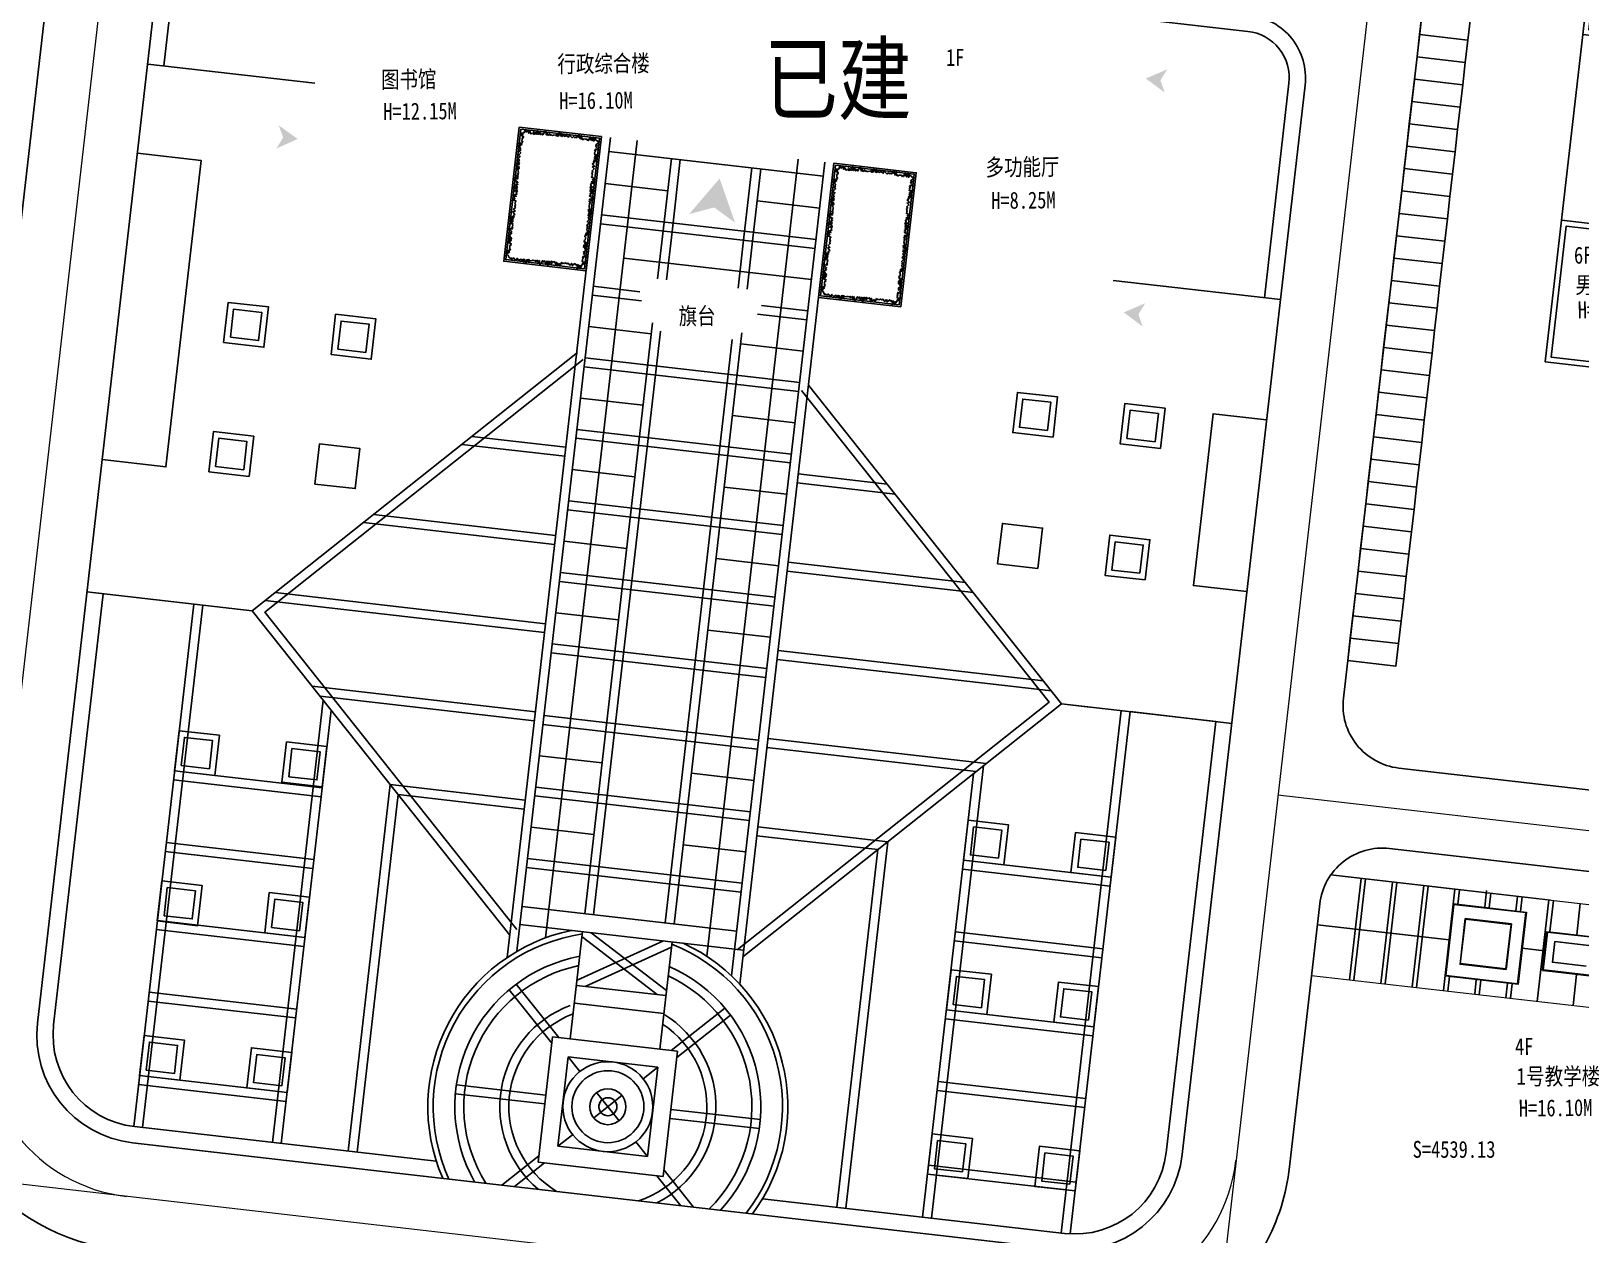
# Model space of a CAD drawing. Extents: x 34159 to 76259, y 14444 to 30378.
# Drawn here: x 34982.3 to 35154.5, y 15026.3 to 15159.9 of the extents above; entities that cross this region are included whole.
import ezdxf

# ---------------------------------------------------------------- set-up
doc = ezdxf.new("R2010")
doc.units = 0
doc.header["$LTSCALE"] = 1000
doc.header["$MEASUREMENT"] = 0
doc.linetypes.add('DASHDOT2', pattern=[0.5, 0.25, -0.125, 0, -0.125])
for name, color, linetype in [('0-pav', 171, 'Continuous'), ('0-road', 33, 'Continuous'), ('0-场地', 5, 'Continuous'), ('GN-绿篱', 7, 'Continuous'), ('PUB_DIM', 3, 'Continuous'), ('PUB_TEXT', 7, 'Continuous'), ('WALL', 2, 'Continuous'), ('停车位', 8, 'Continuous'), ('小品', 1, 'Continuous'), ('水', 165, 'Continuous'), ('细线', 7, 'Continuous'), ('车行道', 5, 'Continuous'), ('铺地', 25, 'Continuous')]:
    doc.layers.add(name, color=color, linetype=linetype)
doc.layers.add('景观', color=4, linetype='Continuous', lineweight=13)
doc.layers.add('道路红线', color=1, linetype='Continuous', lineweight=0)
doc.styles.add('HT', font='simhei.ttf', dxfattribs={"width": 0.8})

# ---------------------------------------------------------------- blocks, each defined once
blk = doc.blocks.new('SEDWWWW')
blk.add_line((4001306, -5831821), (4001306, -5825461))
at = {"layer": 'WALL', "color": 6, "ltscale": 10}
for points in [[(4001786, -5832061), (4001306, -5832061), (4001306, -5825221), (4001786, -5825221)], [(4005386, -5841061), (4005386, -5861821)], [(4005586, -5841061), (4005586, -5861821)], [(4009026, -5841061), (4009026, -5847921), (4012626, -5847921), (4012626, -5854961), (4009026, -5854961), (4009026, -5861821)], [(4009226, -5841061), (4009226, -5847721), (4012826, -5847721), (4012826, -5855161), (4009226, -5855161), (4009226, -5861821)], [(4001786, -5877661), (4001306, -5877661), (4001306, -5870821), (4001786, -5870821)]]:
    blk.add_lwpolyline(points, dxfattribs=at)
at = {"layer": 'WALL', "ltscale": 10}
for points in [[(4001786, -5841061), (4038026, -5841061), (4038026, -5825221), (4001786, -5825221)], [(4002386, -5840461), (4037426, -5840461), (4037426, -5825821), (4002386, -5825821)], [(4001786, -5861821), (4038026, -5861821), (4038026, -5877661), (4001786, -5877661)], [(4002386, -5862421), (4037426, -5862421), (4037426, -5877061), (4002386, -5877061)]]:
    blk.add_lwpolyline(points, close=True, dxfattribs=at)
for points in [[(4002386, -5832061), (4005686, -5832061), (4005686, -5825821)], [(4002386, -5832661), (4006286, -5832661), (4006286, -5825821)], [(4002386, -5870221), (4006286, -5870221), (4006286, -5877061)], [(4002386, -5870821), (4005686, -5870821), (4005686, -5877061)]]:
    blk.add_lwpolyline(points, dxfattribs=at)
blk = doc.blocks.new('wqeqq')
at = {"layer": '0-road', "linetype": 'Continuous', "ltscale": 5}
for points in [[(36676.47, 15096.23), (36669.81, 15038.19)], [(36670.8, 15038.08), (36677.47, 15096.12)], [(36685.21, 15036.42), (36690.85, 15085.57)], [(36691.73, 15084.47), (36686.2, 15036.31)], [(36674.23, 15076.71), (36690.62, 15074.83)], [(36674.34, 15077.7), (36690.74, 15075.82)], [(36673.43, 15069.75), (36689.82, 15067.87)], [(36673.32, 15068.76), (36689.71, 15066.87)], [(36672.44, 15061.09), (36688.83, 15059.2)], [(36672.32, 15060.09), (36688.72, 15058.21)], [(36671.41, 15052.14), (36687.8, 15050.26)], [(36671.52, 15053.13), (36687.92, 15051.25)], [(36670.46, 15043.85), (36686.85, 15041.96)], [(36670.34, 15042.85), (36686.74, 15040.97)]]:
    blk.add_lwpolyline(points, dxfattribs=at)
at = {"layer": '小品', "color": 1}
for points in [[(36674.34, 15077.7), (36678.82, 15077.19), (36679.33, 15081.66), (36674.86, 15082.17)], [(36675.09, 15078.3), (36678.22, 15077.94), (36678.58, 15081.07), (36675.45, 15081.43)], [(36686.28, 15076.46), (36690.75, 15075.95), (36691.27, 15080.42), (36686.79, 15080.93)], [(36687.03, 15077.06), (36690.16, 15076.7), (36690.52, 15079.83), (36687.39, 15080.19)], [(36672.43, 15061.03), (36676.9, 15060.51), (36677.41, 15064.99), (36672.94, 15065.5)], [(36673.18, 15061.62), (36676.31, 15061.26), (36676.67, 15064.39), (36673.54, 15064.75)], [(36684.36, 15059.72), (36688.83, 15059.2), (36689.34, 15063.67), (36684.87, 15064.19)], [(36685.11, 15060.31), (36688.24, 15059.95), (36688.6, 15063.08), (36685.47, 15063.44)], [(36670.46, 15043.85), (36674.93, 15043.33), (36675.44, 15047.8), (36670.97, 15048.32)], [(36671.21, 15044.44), (36674.34, 15044.08), (36674.69, 15047.21), (36671.56, 15047.57)], [(36682.38, 15042.48), (36686.85, 15041.96), (36687.36, 15046.43), (36682.89, 15046.95)], [(36683.13, 15043.07), (36686.26, 15042.71), (36686.62, 15045.84), (36683.49, 15046.2)]]:
    blk.add_lwpolyline(points, close=True, dxfattribs=at)

msp = doc.modelspace()

# ---------------------------------------------------------------- hatches: boundary and pattern name
at = {"layer": 'PUB_DIM'}
for points in [[(35107.75, 15154.44), (35108.52, 15155.66), (35106.13, 15154.63), (35108.22, 15153.08)], [(35010.3, 15148.08), (35009.55, 15146.85), (35011.92, 15147.92), (35009.81, 15149.43)], [(35058.18, 15140.31), (35060.5, 15138.62), (35058.78, 15143.52), (35055.4, 15139.57)], [(35105.31, 15128.46), (35106.07, 15129.67), (35103.69, 15128.65), (35105.77, 15127.09)]]:
    msp.add_hatch(color=256, dxfattribs=at).paths.add_polyline_path(points)

# ---------------------------------------------------------------- linework, layer by layer
at = {"color": 64}
for points in [[(35013.82, 15154.11), (34995.25, 15156.24)], [(34994.11, 15146.34), (35001.19, 15145.53), (34997.28, 15111.48), (34990.2, 15112.29)], [(35102.51, 15132.21), (35121.08, 15130.08)], [(35119.55, 15116.7), (35113.61, 15117.39), (35111.42, 15098.3), (35117.36, 15097.62)], [(35006.86, 15095.49), (34988.51, 15097.59)], [(35096.78, 15085.16), (35113.89, 15083.2)], [(35096.78, 15085.16), (35099.92, 15084.8)], [(35104.39, 15084.29), (35115.68, 15082.99)]]:
    msp.add_lwpolyline(points, dxfattribs=at)
for points in [[(35036.52, 15149.23), (35045.66, 15148.18), (35043.95, 15133.28), (35034.81, 15134.33)], [(35036.52, 15149.23), (35045.66, 15148.18), (35043.95, 15133.28), (35034.81, 15134.33)], [(35036.69, 15149.01), (35045.44, 15148.01), (35043.77, 15133.5), (35035.03, 15134.51)], [(35071.49, 15145.22), (35080.63, 15144.17), (35078.92, 15129.27), (35069.78, 15130.32)], [(35071.49, 15145.22), (35080.63, 15144.17), (35078.92, 15129.27), (35069.78, 15130.32)], [(35071.66, 15145), (35080.41, 15143.99), (35078.74, 15129.49), (35070, 15130.49)]]:
    msp.add_lwpolyline(points, close=True, dxfattribs=at)
at = {"layer": '0-pav'}
for p, q in [((35046.65, 15148.07), (35036.27, 15057.66)), ((35049.63, 15147.73), (35046.71, 15122.26)), ((35046.47, 15146.53), (35070.32, 15143.8)), ((35053.43, 15145.74), (35052.51, 15137.7)), ((35054.42, 15145.62), (35053.5, 15137.59)), ((35070.49, 15145.33), (35060.12, 15054.93)), ((35067.51, 15145.67), (35064.59, 15120.21)), ((35062.37, 15144.71), (35061.45, 15136.67)), ((35063.36, 15144.59), (35062.44, 15136.56)), ((35046.06, 15142.97), (35053.02, 15142.17)), ((35062.95, 15141.03), (35069.91, 15140.23)), ((35045.55, 15138.5), (35069.4, 15135.76)), ((35045.67, 15139.49), (35069.51, 15136.76)), ((35052.51, 15137.7), (35051.89, 15132.37)), ((35053.5, 15137.59), (35052.89, 15132.25)), ((35061.45, 15136.67), (35060.84, 15131.34)), ((35062.44, 15136.56), (35061.83, 15131.23)), ((35048.13, 15134.68), (35069, 15132.29)), ((35044.75, 15131.55), (35049.91, 15130.95)), ((35044.64, 15130.55), (35050.12, 15129.92)), ((35063, 15128.44), (35068.48, 15127.81)), ((35063.44, 15129.4), (35068.6, 15128.81)), ((35051.34, 15127.5), (35043.8, 15061.83)), ((35044.24, 15127.07), (35051.19, 15126.28)), ((35052.23, 15126.55), (35044.79, 15061.72)), ((35061.27, 15126.36), (35053.73, 15060.69)), ((35060.18, 15125.64), (35052.74, 15060.81)), ((35061.13, 15125.14), (35068.08, 15124.34)), ((35043.84, 15123.6), (35067.68, 15120.86)), ((35046.71, 15122.26), (35039.46, 15059.17)), ((35043.73, 15122.6), (35067.57, 15119.87)), ((35064.59, 15120.21), (35057.35, 15057.12)), ((35043.33, 15119.13), (35050.28, 15118.33)), ((35060.22, 15117.19), (35067.17, 15116.39)), ((35042.81, 15114.66), (35066.66, 15111.92)), ((35042.93, 15115.65), (35066.77, 15112.91)), ((35042.42, 15111.18), (35049.37, 15110.38)), ((35059.3, 15109.24), (35066.26, 15108.44)), ((35042.02, 15107.7), (35065.86, 15104.96)), ((35041.9, 15106.71), (35065.75, 15103.97)), ((35041.5, 15103.23), (35048.46, 15102.43)), ((35058.39, 15101.29), (35065.35, 15100.49)), ((35040.99, 15098.76), (35064.83, 15096.02)), ((35041.1, 15099.75), (35064.95, 15097.02)), ((35040.59, 15095.28), (35047.54, 15094.48)), ((35040.19, 15091.81), (35064.03, 15089.07)), ((35057.48, 15093.34), (35064.43, 15092.55)), ((35040.08, 15090.81), (35063.92, 15088.08)), ((35039.28, 15083.86), (35063.12, 15081.12)), ((35039.16, 15082.86), (35063.01, 15080.13)), ((35038.77, 15079.39), (35045.72, 15078.59)), ((35055.65, 15077.45), (35062.61, 15076.65)), ((35038.25, 15074.92), (35062.1, 15072.18)), ((35038.37, 15075.91), (35062.21, 15073.17)), ((35037.85, 15071.44), (35044.81, 15070.64)), ((35054.74, 15069.5), (35061.7, 15068.7)), ((35037.45, 15067.96), (35061.3, 15065.23)), ((35037.34, 15066.97), (35061.18, 15064.23)), ((35036.84, 15062.63), (35060.69, 15059.89)), ((35036.61, 15060.64), (35061.45, 15057.79)), ((35043.57, 15059.85), (35042.2, 15047.92)), ((35051.85, 15052.85), (35043.5, 15059.27)), ((35052.89, 15053.32), (35044.53, 15059.73)), ((35052.54, 15058.82), (35042.95, 15054.46)), ((35053.44, 15058.13), (35043.85, 15053.77)), ((35052.13, 15046.78), (35053.5, 15058.7)), ((35040.92, 15048.07), (35036.19, 15054.02)), ((35042.88, 15053.88), (35052.82, 15052.74)), ((35040.13, 15047.45), (35035.41, 15053.4)), ((35042.66, 15051.9), (35052.59, 15050.76)), ((35059.37, 15051.36), (35053.42, 15046.64)), ((35059.99, 15050.58), (35054.04, 15045.85)), ((35029.42, 15041.84), (35039.36, 15040.7)), ((35029.54, 15042.83), (35039.47, 15041.69)), ((35053.38, 15040.1), (35063.31, 15038.96)), ((35053.27, 15039.1), (35063.2, 15037.96)), ((35038.7, 15034.95), (35034.59, 15031.69)), ((35039.32, 15034.16), (35036, 15031.52)), ((35055.87, 15029.24), (35052.61, 15033.35)), ((35054.46, 15029.4), (35051.82, 15032.73))]:
    msp.add_line(p, q, dxfattribs=at)
for radius, start, end in [(19.4, 98.3867, 204.4796), (19.4, 322.4227, 68.5156), (17, 100.5559, 209.483), (16, 101.6611, 212.1333), (17, 317.4193, 66.3465), (16, 314.769, 65.2412), (12, 110.4868, 229.8939), (11, 110.4868, 238.8312), (12, 297.0085, 58.8268), (11, 288.0711, 56.4155)]:
    msp.add_arc((35046.37, 15040.4), radius, start, end, dxfattribs=at)
at = {"layer": '0-road'}
for p, q in [((35045.66, 15148.18), (35035.19, 15056.98)), ((35071.49, 15145.22), (35061.02, 15054.02))]:
    msp.add_line(p, q, dxfattribs=at)
at = {"layer": '0-road', "linetype": 'Continuous', "ltscale": 5}
for points in [[(35031.26, 15114.86), (35041.69, 15113.66)], [(35030.16, 15113.98), (35041.58, 15112.67)], [(35067.52, 15110.7), (35077.41, 15109.56)], [(35067.41, 15109.7), (35078.29, 15108.45)], [(35020.34, 15106.18), (35040.57, 15103.86)], [(35019.23, 15105.3), (35040.45, 15102.87)], [(35066.4, 15100.9), (35086.09, 15098.64)], [(35066.28, 15099.9), (35086.97, 15097.53)], [(35009.41, 15097.51), (35039.44, 15094.06)], [(35008.3, 15096.63), (35039.33, 15093.07)], [(35065.16, 15090.1), (35095.64, 15086.6)], [(35065.27, 15091.1), (35094.76, 15087.71)], [(35013.52, 15087.11), (35038.32, 15084.26)], [(35014.4, 15086), (35038.2, 15083.27)], [(35103.4, 15084.4), (35096.74, 15026.36)], [(35097.73, 15026.27), (35104.39, 15084.29)], [(35064.03, 15080.3), (35087.3, 15077.63)], [(35064.15, 15081.3), (35088.4, 15078.51)], [(35082.33, 15028.02), (35088.1, 15078.27)], [(35017.52, 15035.46), (35022.19, 15076.18)], [(35022.19, 15076.18), (35037.19, 15074.46)], [(35086.99, 15077.39), (35081.34, 15028.13)], [(35023.07, 15075.07), (35018.51, 15035.34)], [(35023.07, 15075.07), (35037.08, 15073.47)], [(35063.02, 15071.49), (35077.48, 15069.84)], [(35062.91, 15070.5), (35076.37, 15068.96)], [(35072.8, 15029.11), (35077.48, 15069.84)], [(35076.37, 15068.96), (35071.81, 15029.22)], [(35085.89, 15067.77), (35102.28, 15065.89)], [(35085.78, 15066.78), (35102.17, 15064.9)], [(35084.98, 15059.82), (35101.37, 15057.93)], [(35084.86, 15058.82), (35101.26, 15056.94)], [(35083.98, 15051.15), (35100.37, 15049.27)], [(35083.87, 15050.16), (35100.26, 15048.28)], [(35082.95, 15042.2), (35099.35, 15040.32)], [(35083.07, 15043.2), (35099.46, 15041.32)], [(35082, 15033.91), (35098.4, 15032.03)], [(35081.89, 15032.92), (35098.28, 15031.04)]]:
    msp.add_lwpolyline(points, dxfattribs=at)
at = {"layer": '0-road'}
for start, end in [(101.646, 203.4512), (323.4511, 65.2563)]:
    msp.add_arc((35046.37, 15040.4), 20, start, end, dxfattribs=at)
at = {"layer": 'GN-绿篱', "color": 202, "true_color": 0xa115b7}
for points in [[(35037.04, 15148.57), (35037.18, 15148.91), (35037.33, 15148.68), (35037.51, 15148.86), (35037.57, 15148.55), (35037.7, 15148.79), (35037.82, 15148.48), (35037.99, 15148.55), (35038.2, 15148.43), (35038.14, 15148.71), (35038.37, 15148.44), (35038.44, 15148.71), (35038.53, 15148.43), (35038.57, 15148.98), (35038.67, 15148.42), (35038.83, 15148.69), (35038.91, 15148.38), (35039.06, 15148.53), (35039.13, 15148.36), (35039.47, 15148.86), (35039.52, 15148.36), (35039.65, 15148.66), (35039.71, 15148.32), (35039.91, 15148.48), (35039.96, 15148.33), (35040.05, 15148.38), (35040.21, 15148.32), (35040.32, 15148.34), (35040.6, 15148.37), (35040.67, 15148.23), (35040.69, 15148.5), (35040.78, 15148.22), (35040.85, 15148.41), (35040.89, 15148.24), (35041.03, 15148.68), (35041.14, 15148.23), (35041.22, 15148.55), (35041.27, 15148.19), (35041.43, 15148.4), (35041.55, 15148.2), (35041.75, 15148.32), (35041.99, 15148.11), (35042.11, 15148.35), (35042.4, 15148.06), (35042.57, 15148.18), (35042.65, 15148.07), (35042.76, 15148.14), (35042.84, 15148.06), (35042.92, 15148.08), (35043.19, 15148.42), (35043.14, 15148.09), (35043.44, 15148.32), (35043.27, 15147.94), (35043.5, 15148.07), (35043.44, 15147.91), (35043.55, 15147.93), (35043.62, 15147.81), (35043.69, 15147.92), (35043.88, 15147.9), (35044.02, 15147.89), (35044.09, 15147.75), (35044.18, 15147.86), (35044.23, 15147.74), (35044.39, 15148.12), (35044.45, 15147.81), (35044.61, 15148.05), (35044.61, 15147.72), (35044.74, 15147.98), (35044.78, 15147.68), (35044.92, 15147.78), (35044.91, 15147.97), (35045.08, 15147.78), (35045.4, 15147.54), (35045.03, 15147.26), (35045.19, 15147.17), (35045.01, 15147.07), (35045.35, 15146.72), (35044.97, 15146.8), (35045.04, 15146.66), (35044.9, 15146.67), (35044.98, 15146.52), (35044.89, 15146.42), (35044.93, 15146.3), (35044.87, 15146.23), (35045.04, 15146.16), (35045.29, 15146.2), (35044.89, 15145.98), (35045.13, 15145.99), (35044.88, 15145.84), (35045.2, 15145.73), (35044.87, 15145.73), (35045.31, 15145.37), (35044.8, 15145.57), (35044.93, 15145.37), (35044.76, 15145.38), (35044.81, 15145.24), (35044.66, 15145.16), (35044.89, 15144.87), (35044.64, 15144.81), (35044.85, 15144.6), (35044.61, 15144.39), (35044.69, 15144.28), (35044.59, 15144.12), (35044.66, 15143.95), (35044.6, 15143.87), (35044.65, 15143.81), (35044.54, 15143.68), (35044.54, 15143.68), (35044.88, 15143.54), (35044.65, 15143.39), (35044.83, 15143.21), (35044.52, 15143.15), (35044.76, 15143.03), (35044.45, 15142.91), (35044.52, 15142.74), (35044.39, 15142.53), (35044.67, 15142.59), (35044.41, 15142.36), (35044.68, 15142.29), (35044.4, 15142.19), (35044.95, 15142.16), (35044.39, 15142.06), (35044.66, 15141.9), (35044.35, 15141.81), (35044.5, 15141.66), (35044.33, 15141.59), (35044.83, 15141.26), (35044.33, 15141.21), (35044.63, 15141.08), (35044.29, 15141.02), (35044.44, 15140.81), (35044.3, 15140.77), (35044.35, 15140.68), (35044.29, 15140.52), (35044.31, 15140.41), (35044.34, 15140.13), (35044.2, 15140.06), (35044.47, 15140.04), (35044.19, 15139.95), (35044.38, 15139.88), (35044.21, 15139.83), (35044.64, 15139.69), (35044.19, 15139.59), (35044.52, 15139.51), (35044.16, 15139.45), (35044.37, 15139.3), (35044.17, 15139.18), (35044.29, 15138.97), (35044.08, 15138.74), (35044.32, 15138.61), (35044.03, 15138.33), (35044.15, 15138.16), (35044.04, 15138.08), (35044.11, 15137.96), (35044.02, 15137.89), (35044.05, 15137.8), (35044.39, 15137.53), (35044.06, 15137.58), (35044.29, 15137.29), (35043.91, 15137.45), (35044.03, 15137.22), (35043.87, 15137.29), (35043.89, 15137.18), (35043.78, 15137.1), (35043.88, 15137.04), (35043.87, 15136.85), (35043.86, 15136.71), (35043.72, 15136.63), (35043.82, 15136.55), (35043.71, 15136.5), (35044.08, 15136.33), (35043.78, 15136.27), (35044.01, 15136.12), (35043.68, 15136.11), (35043.95, 15135.98), (35043.64, 15135.95), (35043.75, 15135.81), (35043.94, 15135.82), (35043.82, 15135.66), (35044.04, 15135.62), (35043.66, 15135.34), (35043.82, 15135.25), (35043.65, 15135.15), (35043.98, 15134.8), (35043.6, 15134.88), (35043.67, 15134.73), (35043.54, 15134.74), (35043.61, 15134.6), (35043.52, 15134.5), (35043.57, 15134.38), (35043.51, 15134.3), (35043.67, 15134.24), (35043.92, 15134.28), (35043.52, 15134.05), (35043.77, 15134.07), (35043.49, 15133.93), (35043.28, 15133.53), (35043.28, 15133.87), (35042.92, 15133.42), (35043.12, 15133.93), (35042.92, 15133.81), (35042.93, 15133.97), (35042.79, 15133.93), (35042.71, 15134.07), (35042.42, 15133.84), (35042.36, 15134.09), (35042.15, 15133.89), (35041.95, 15134.12), (35041.83, 15134.05), (35041.67, 15134.14), (35041.5, 15134.07), (35041.42, 15134.13), (35041.36, 15134.08), (35041.23, 15134.2), (35041.23, 15134.2), (35041.09, 15133.86), (35040.94, 15134.09), (35040.77, 15133.91), (35040.7, 15134.21), (35040.58, 15133.97), (35040.46, 15134.29), (35040.29, 15134.21), (35040.08, 15134.34), (35040.14, 15134.06), (35039.91, 15134.32), (35039.84, 15134.05), (35039.75, 15134.33), (35039.71, 15133.78), (35039.61, 15134.34), (35039.45, 15134.08), (35039.36, 15134.39), (35039.21, 15134.23), (35039.14, 15134.4), (35038.81, 15133.9), (35038.76, 15134.4), (35038.63, 15134.11), (35038.57, 15134.44), (35038.36, 15134.29), (35038.32, 15134.43), (35038.23, 15134.38), (35038.07, 15134.45), (35037.96, 15134.43), (35037.68, 15134.39), (35037.61, 15134.53), (35037.59, 15134.26), (35037.5, 15134.54), (35037.43, 15134.35), (35037.39, 15134.52), (35037.25, 15134.09), (35037.14, 15134.54), (35037.06, 15134.21), (35037, 15134.57), (35036.85, 15134.37), (35036.73, 15134.57), (35036.52, 15134.44), (35036.29, 15134.65), (35036.16, 15134.41), (35035.88, 15134.71), (35035.71, 15134.58), (35035.63, 15134.7), (35035.52, 15134.62), (35035.42, 15134.73), (35035.3, 15134.98), (35034.96, 15135.25), (35035.29, 15135.2), (35035.06, 15135.49), (35035.43, 15135.32), (35035.31, 15135.55), (35035.47, 15135.49), (35035.45, 15135.6), (35035.57, 15135.67), (35035.46, 15135.74), (35035.47, 15135.93), (35035.48, 15136.07), (35035.63, 15136.14), (35035.52, 15136.23), (35035.64, 15136.28), (35035.26, 15136.44), (35035.57, 15136.51), (35035.33, 15136.66), (35035.66, 15136.66), (35035.39, 15136.79), (35035.7, 15136.83), (35035.6, 15136.97), (35035.41, 15136.96), (35035.53, 15137.12), (35035.31, 15137.16), (35035.69, 15137.44), (35035.53, 15137.53), (35035.7, 15137.63), (35035.37, 15137.98), (35035.75, 15137.9), (35035.67, 15138.04), (35035.81, 15138.03), (35035.74, 15138.18), (35035.83, 15138.28), (35035.78, 15138.4), (35035.84, 15138.47), (35035.68, 15138.54), (35035.43, 15138.5), (35035.83, 15138.72), (35035.58, 15138.71), (35035.84, 15138.86), (35035.51, 15138.97), (35035.85, 15138.97), (35035.4, 15139.33), (35035.91, 15139.13), (35035.79, 15139.33), (35035.95, 15139.32), (35035.91, 15139.46), (35036.05, 15139.54), (35035.82, 15139.83), (35036.07, 15139.89), (35035.87, 15140.1), (35036.1, 15140.31), (35036.03, 15140.42), (35036.12, 15140.58), (35036.05, 15140.75), (35036.11, 15140.83), (35036.06, 15140.89), (35036.18, 15141.02), (35036.18, 15141.02), (35035.84, 15141.16), (35036.07, 15141.31), (35035.89, 15141.48), (35036.19, 15141.55), (35035.95, 15141.67), (35036.27, 15141.79), (35036.2, 15141.96), (35036.32, 15142.17), (35036.04, 15142.11), (35036.3, 15142.34), (35036.03, 15142.41), (35036.31, 15142.5), (35035.77, 15142.54), (35036.32, 15142.64), (35036.06, 15142.8), (35036.37, 15142.89), (35036.21, 15143.04), (35036.38, 15143.11), (35035.88, 15143.44), (35036.38, 15143.49), (35036.09, 15143.62), (35036.42, 15143.68), (35036.27, 15143.89), (35036.41, 15143.93), (35036.36, 15144.02), (35036.43, 15144.18), (35036.41, 15144.29), (35036.37, 15144.57), (35036.52, 15144.64), (35036.24, 15144.66), (35036.52, 15144.75), (35036.33, 15144.82), (35036.5, 15144.87), (35036.07, 15145.01), (35036.52, 15145.11), (35036.19, 15145.19), (35036.56, 15145.25), (35036.35, 15145.4), (35036.55, 15145.52), (35036.42, 15145.73), (35036.63, 15145.96), (35036.39, 15146.09), (35036.69, 15146.37), (35036.56, 15146.54), (35036.68, 15146.62), (35036.6, 15146.74), (35036.69, 15146.81), (35036.67, 15146.9), (35036.33, 15147.17), (35036.66, 15147.12), (35036.43, 15147.41), (35036.8, 15147.25), (35036.68, 15147.48), (35036.84, 15147.41), (35036.82, 15147.52), (35036.94, 15147.6), (35036.83, 15147.66), (35036.84, 15147.85), (35036.85, 15147.99), (35037, 15148.06), (35036.89, 15148.15), (35037, 15148.2), (35036.63, 15148.37), (35036.94, 15148.43), (35036.7, 15148.58)], [(35072.01, 15144.55), (35072.15, 15144.89), (35072.3, 15144.66), (35072.48, 15144.84), (35072.54, 15144.54), (35072.67, 15144.78), (35072.79, 15144.46), (35072.96, 15144.54), (35073.17, 15144.41), (35073.11, 15144.69), (35073.34, 15144.43), (35073.41, 15144.7), (35073.5, 15144.42), (35073.54, 15144.97), (35073.64, 15144.41), (35073.8, 15144.67), (35073.88, 15144.36), (35074.03, 15144.52), (35074.1, 15144.35), (35074.44, 15144.85), (35074.49, 15144.35), (35074.62, 15144.64), (35074.68, 15144.31), (35074.88, 15144.46), (35074.93, 15144.32), (35075.02, 15144.37), (35075.18, 15144.3), (35075.29, 15144.32), (35075.57, 15144.36), (35075.64, 15144.22), (35075.66, 15144.49), (35075.75, 15144.21), (35075.82, 15144.4), (35075.86, 15144.23), (35076, 15144.66), (35076.11, 15144.21), (35076.19, 15144.54), (35076.24, 15144.18), (35076.4, 15144.39), (35076.52, 15144.18), (35076.72, 15144.31), (35076.96, 15144.1), (35077.08, 15144.34), (35077.37, 15144.04), (35077.54, 15144.17), (35077.62, 15144.05), (35077.73, 15144.13), (35077.81, 15144.04), (35077.89, 15144.06), (35078.16, 15144.4), (35078.12, 15144.08), (35078.41, 15144.3), (35078.24, 15143.93), (35078.47, 15144.05), (35078.41, 15143.89), (35078.52, 15143.91), (35078.59, 15143.8), (35078.66, 15143.9), (35078.85, 15143.89), (35078.99, 15143.88), (35079.06, 15143.74), (35079.15, 15143.84), (35079.2, 15143.73), (35079.36, 15144.1), (35079.42, 15143.79), (35079.58, 15144.03), (35079.58, 15143.7), (35079.71, 15143.97), (35079.75, 15143.66), (35079.89, 15143.76), (35079.88, 15143.96), (35080.05, 15143.77), (35080.37, 15143.53), (35080, 15143.25), (35080.16, 15143.16), (35079.98, 15143.06), (35080.32, 15142.7), (35079.94, 15142.78), (35080.01, 15142.64), (35079.87, 15142.65), (35079.95, 15142.51), (35079.86, 15142.4), (35079.91, 15142.29), (35079.84, 15142.21), (35080.01, 15142.14), (35080.26, 15142.18), (35079.86, 15141.96), (35080.1, 15141.97), (35079.85, 15141.82), (35080.17, 15141.72), (35079.84, 15141.71), (35080.28, 15141.35), (35079.77, 15141.55), (35079.9, 15141.35), (35079.73, 15141.36), (35079.78, 15141.22), (35079.63, 15141.15), (35079.86, 15140.86), (35079.61, 15140.79), (35079.82, 15140.58), (35079.58, 15140.38), (35079.66, 15140.26), (35079.56, 15140.11), (35079.63, 15139.93), (35079.57, 15139.86), (35079.63, 15139.8), (35079.51, 15139.67), (35079.51, 15139.67), (35079.85, 15139.53), (35079.62, 15139.38), (35079.8, 15139.2), (35079.49, 15139.14), (35079.73, 15139.01), (35079.42, 15138.89), (35079.49, 15138.72), (35079.36, 15138.51), (35079.64, 15138.58), (35079.38, 15138.34), (35079.65, 15138.27), (35079.37, 15138.18), (35079.92, 15138.14), (35079.36, 15138.04), (35079.63, 15137.89), (35079.32, 15137.8), (35079.47, 15137.65), (35079.3, 15137.58), (35079.8, 15137.24), (35079.3, 15137.19), (35079.6, 15137.06), (35079.26, 15137), (35079.41, 15136.8), (35079.27, 15136.75), (35079.32, 15136.67), (35079.26, 15136.5), (35079.28, 15136.39), (35079.31, 15136.11), (35079.17, 15136.04), (35079.44, 15136.02), (35079.16, 15135.93), (35079.35, 15135.86), (35079.18, 15135.82), (35079.61, 15135.68), (35079.16, 15135.57), (35079.49, 15135.49), (35079.13, 15135.44), (35079.34, 15135.29), (35079.14, 15135.16), (35079.26, 15134.96), (35079.05, 15134.72), (35079.29, 15134.6), (35079, 15134.31), (35079.12, 15134.14), (35079.01, 15134.07), (35079.08, 15133.95), (35078.99, 15133.87), (35079.02, 15133.79), (35079.36, 15133.52), (35079.03, 15133.57), (35079.26, 15133.28), (35078.88, 15133.44), (35079, 15133.21), (35078.84, 15133.28), (35078.86, 15133.16), (35078.75, 15133.09), (35078.85, 15133.03), (35078.84, 15132.83), (35078.83, 15132.7), (35078.69, 15132.62), (35078.79, 15132.53), (35078.68, 15132.48), (35079.05, 15132.32), (35078.75, 15132.26), (35078.98, 15132.1), (35078.65, 15132.1), (35078.92, 15131.97), (35078.62, 15131.94), (35078.72, 15131.79), (35078.91, 15131.8), (35078.79, 15131.65), (35079.01, 15131.61), (35078.63, 15131.33), (35078.79, 15131.23), (35078.62, 15131.14), (35078.95, 15130.78), (35078.57, 15130.86), (35078.64, 15130.72), (35078.51, 15130.73), (35078.58, 15130.59), (35078.49, 15130.48), (35078.54, 15130.37), (35078.48, 15130.29), (35078.64, 15130.22), (35078.89, 15130.26), (35078.49, 15130.04), (35078.74, 15130.05), (35078.46, 15129.91), (35078.26, 15129.52), (35078.25, 15129.85), (35077.89, 15129.41), (35078.09, 15129.92), (35077.89, 15129.79), (35077.9, 15129.96), (35077.76, 15129.91), (35077.68, 15130.05), (35077.39, 15129.83), (35077.33, 15130.08), (35077.12, 15129.87), (35076.92, 15130.11), (35076.8, 15130.03), (35076.64, 15130.12), (35076.47, 15130.05), (35076.39, 15130.11), (35076.33, 15130.06), (35076.2, 15130.18), (35076.2, 15130.18), (35076.06, 15129.84), (35075.91, 15130.07), (35075.74, 15129.89), (35075.67, 15130.2), (35075.55, 15129.96), (35075.43, 15130.27), (35075.26, 15130.2), (35075.05, 15130.32), (35075.11, 15130.04), (35074.88, 15130.31), (35074.81, 15130.04), (35074.72, 15130.32), (35074.68, 15129.77), (35074.58, 15130.33), (35074.42, 15130.06), (35074.33, 15130.37), (35074.19, 15130.22), (35074.11, 15130.39), (35073.78, 15129.89), (35073.73, 15130.39), (35073.6, 15130.09), (35073.54, 15130.43), (35073.33, 15130.27), (35073.29, 15130.42), (35073.2, 15130.37), (35073.04, 15130.43), (35072.93, 15130.41), (35072.65, 15130.38), (35072.58, 15130.52), (35072.56, 15130.25), (35072.47, 15130.53), (35072.4, 15130.34), (35072.36, 15130.51), (35072.22, 15130.07), (35072.11, 15130.52), (35072.03, 15130.2), (35071.97, 15130.56), (35071.82, 15130.35), (35071.7, 15130.55), (35071.49, 15130.43), (35071.26, 15130.64), (35071.13, 15130.4), (35070.85, 15130.69), (35070.68, 15130.57), (35070.6, 15130.68), (35070.49, 15130.61), (35070.39, 15130.71), (35070.27, 15130.96), (35069.93, 15131.23), (35070.26, 15131.18), (35070.03, 15131.47), (35070.4, 15131.31), (35070.28, 15131.54), (35070.44, 15131.47), (35070.42, 15131.58), (35070.54, 15131.66), (35070.43, 15131.72), (35070.44, 15131.91), (35070.45, 15132.05), (35070.6, 15132.13), (35070.49, 15132.22), (35070.61, 15132.27), (35070.23, 15132.43), (35070.54, 15132.49), (35070.3, 15132.65), (35070.63, 15132.65), (35070.36, 15132.78), (35070.67, 15132.81), (35070.57, 15132.96), (35070.38, 15132.94), (35070.5, 15133.1), (35070.28, 15133.14), (35070.66, 15133.42), (35070.5, 15133.51), (35070.67, 15133.61), (35070.34, 15133.97), (35070.72, 15133.89), (35070.64, 15134.03), (35070.78, 15134.02), (35070.71, 15134.16), (35070.8, 15134.27), (35070.75, 15134.38), (35070.81, 15134.46), (35070.65, 15134.53), (35070.4, 15134.49), (35070.8, 15134.71), (35070.55, 15134.7), (35070.81, 15134.85), (35070.48, 15134.95), (35070.82, 15134.96), (35070.37, 15135.32), (35070.88, 15135.12), (35070.76, 15135.32), (35070.92, 15135.31), (35070.88, 15135.45), (35071.02, 15135.52), (35070.79, 15135.81), (35071.04, 15135.88), (35070.84, 15136.09), (35071.07, 15136.29), (35071, 15136.41), (35071.09, 15136.57), (35071.02, 15136.74), (35071.08, 15136.81), (35071.03, 15136.87), (35071.15, 15137), (35071.15, 15137), (35070.81, 15137.14), (35071.04, 15137.29), (35070.86, 15137.47), (35071.17, 15137.53), (35070.92, 15137.66), (35071.24, 15137.78), (35071.17, 15137.95), (35071.29, 15138.16), (35071.01, 15138.1), (35071.27, 15138.33), (35071, 15138.4), (35071.28, 15138.49), (35070.74, 15138.53), (35071.29, 15138.63), (35071.03, 15138.78), (35071.34, 15138.87), (35071.18, 15139.02), (35071.35, 15139.09), (35070.85, 15139.43), (35071.35, 15139.48), (35071.06, 15139.61), (35071.39, 15139.67), (35071.24, 15139.87), (35071.38, 15139.92), (35071.33, 15140.01), (35071.4, 15140.17), (35071.38, 15140.28), (35071.34, 15140.56), (35071.49, 15140.63), (35071.21, 15140.65), (35071.49, 15140.74), (35071.3, 15140.81), (35071.47, 15140.85), (35071.04, 15140.99), (35071.49, 15141.1), (35071.16, 15141.18), (35071.53, 15141.23), (35071.32, 15141.39), (35071.52, 15141.51), (35071.39, 15141.71), (35071.6, 15141.95), (35071.36, 15142.07), (35071.66, 15142.36), (35071.53, 15142.53), (35071.65, 15142.6), (35071.57, 15142.72), (35071.66, 15142.8), (35071.64, 15142.88), (35071.3, 15143.15), (35071.63, 15143.1), (35071.4, 15143.39), (35071.77, 15143.23), (35071.65, 15143.46), (35071.81, 15143.39), (35071.79, 15143.51), (35071.91, 15143.58), (35071.8, 15143.64), (35071.81, 15143.84), (35071.82, 15143.97), (35071.97, 15144.05), (35071.86, 15144.14), (35071.98, 15144.19), (35071.6, 15144.35), (35071.91, 15144.41), (35071.67, 15144.57)]]:
    msp.add_lwpolyline(points, close=True, dxfattribs=at)
at = {"layer": '停车位', "color": 8}
for points in [[(35136.83, 15162), (35142.19, 15161.39), (35141.91, 15158.91), (35136.54, 15159.52)], [(35136.54, 15159.52), (35141.91, 15158.91), (35141.62, 15156.42), (35136.26, 15157.04)], [(35136.26, 15157.04), (35141.62, 15156.42), (35141.34, 15153.94), (35135.97, 15154.55)], [(35136.26, 15157.04), (35141.62, 15156.42), (35141.34, 15153.94), (35135.97, 15154.55)], [(35135.97, 15154.55), (35141.34, 15153.94), (35141.05, 15151.45), (35135.69, 15152.07)], [(35135.69, 15152.07), (35141.05, 15151.45), (35140.77, 15148.97), (35135.4, 15149.59)], [(35135.69, 15152.07), (35141.05, 15151.45), (35140.77, 15148.97), (35135.4, 15149.59)], [(35135.4, 15149.59), (35140.77, 15148.97), (35140.48, 15146.49), (35135.12, 15147.1)], [(35135.12, 15147.1), (35140.48, 15146.49), (35140.2, 15144), (35134.83, 15144.62)], [(35134.83, 15144.62), (35140.2, 15144), (35139.91, 15141.52), (35134.55, 15142.14)], [(35134.55, 15142.14), (35139.91, 15141.52), (35139.63, 15139.04), (35134.26, 15139.65)], [(35134.55, 15142.14), (35139.91, 15141.52), (35139.63, 15139.04), (35134.26, 15139.65)], [(35134.26, 15139.65), (35139.63, 15139.04), (35139.34, 15136.55), (35133.98, 15137.17)], [(35133.98, 15137.17), (35139.34, 15136.55), (35139.06, 15134.07), (35133.69, 15134.68)], [(35133.98, 15137.17), (35139.34, 15136.55), (35139.06, 15134.07), (35133.69, 15134.68)], [(35133.69, 15134.68), (35139.06, 15134.07), (35138.77, 15131.58), (35133.41, 15132.2)], [(35133.41, 15132.2), (35138.77, 15131.58), (35138.49, 15129.1), (35133.12, 15129.72)], [(35133.12, 15129.72), (35138.49, 15129.1), (35138.2, 15126.62), (35132.84, 15127.23)], [(35132.84, 15127.23), (35138.2, 15126.62), (35137.92, 15124.13), (35132.55, 15124.75)], [(35132.84, 15127.23), (35138.2, 15126.62), (35137.92, 15124.13), (35132.55, 15124.75)], [(35132.55, 15124.75), (35137.92, 15124.13), (35137.63, 15121.65), (35132.27, 15122.27)], [(35132.27, 15122.27), (35137.63, 15121.65), (35137.35, 15119.17), (35131.98, 15119.78)], [(35132.27, 15122.27), (35137.63, 15121.65), (35137.35, 15119.17), (35131.98, 15119.78)], [(35131.98, 15119.78), (35137.35, 15119.17), (35137.06, 15116.68), (35131.7, 15117.3)], [(35131.7, 15117.3), (35137.06, 15116.68), (35136.78, 15114.2), (35131.41, 15114.81)], [(35131.41, 15114.81), (35136.78, 15114.2), (35136.49, 15111.72), (35131.13, 15112.33)], [(35131.13, 15112.33), (35136.49, 15111.72), (35136.21, 15109.23), (35130.84, 15109.85)], [(35131.13, 15112.33), (35136.49, 15111.72), (35136.21, 15109.23), (35130.84, 15109.85)], [(35130.84, 15109.85), (35136.21, 15109.23), (35135.92, 15106.75), (35130.56, 15107.36)], [(35130.56, 15107.36), (35135.92, 15106.75), (35135.63, 15104.26), (35130.27, 15104.88)], [(35130.56, 15107.36), (35135.92, 15106.75), (35135.63, 15104.26), (35130.27, 15104.88)], [(35130.27, 15104.88), (35135.63, 15104.26), (35135.35, 15101.78), (35129.99, 15102.4)], [(35129.99, 15102.4), (35135.35, 15101.78), (35135.06, 15099.3), (35129.7, 15099.91)], [(35129.7, 15099.91), (35135.06, 15099.3), (35134.78, 15096.81), (35129.41, 15097.43)], [(35129.41, 15097.43), (35134.78, 15096.81), (35134.49, 15094.33), (35129.13, 15094.95)], [(35129.41, 15097.43), (35134.78, 15096.81), (35134.49, 15094.33), (35129.13, 15094.95)], [(35129.13, 15094.95), (35134.49, 15094.33), (35134.21, 15091.85), (35128.84, 15092.46)], [(35128.84, 15092.46), (35134.21, 15091.85), (35133.92, 15089.36), (35128.56, 15089.98)], [(35128.84, 15092.46), (35134.21, 15091.85), (35133.92, 15089.36), (35128.56, 15089.98)]]:
    msp.add_lwpolyline(points, close=True, dxfattribs=at)
at = {"layer": '小品'}
for p, q in [((35040.21, 15048.15), (35038.62, 15034.24)), ((35040.21, 15048.15), (35054.12, 15046.55)), ((35040.83, 15036), (35041.97, 15045.94)), ((35041.97, 15045.94), (35051.91, 15044.8)), ((35054.12, 15046.55), (35052.52, 15032.65)), ((35051.91, 15044.8), (35050.28, 15043.51)), ((35051.91, 15044.8), (35050.77, 15034.86)), ((35047.61, 15038.83), (35045.12, 15041.97)), ((35047.93, 15041.64), (35044.8, 15039.16)), ((35042.45, 15037.29), (35040.83, 15036)), ((35040.83, 15036), (35050.77, 15034.86)), ((35050.77, 15034.86), (35049.48, 15036.48)), ((35038.62, 15034.24), (35052.52, 15032.65))]:
    msp.add_line(p, q, dxfattribs=at)
at = {"layer": '小品', "color": 1}
for points in [[(35003.69, 15125.29), (35008.16, 15124.78), (35008.68, 15129.25), (35004.21, 15129.76)], [(35004.44, 15125.88), (35007.57, 15125.52), (35007.93, 15128.65), (35004.8, 15129.01)], [(35015.62, 15123.97), (35020.09, 15123.45), (35020.6, 15127.92), (35016.13, 15128.44)], [(35016.37, 15124.56), (35019.5, 15124.2), (35019.86, 15127.33), (35016.73, 15127.69)], [(35095.82, 15114.78), (35091.35, 15115.29), (35091.86, 15119.76), (35096.33, 15119.25)], [(35095.22, 15115.53), (35092.09, 15115.89), (35092.45, 15119.02), (35095.58, 15118.66)], [(35107.75, 15113.53), (35103.28, 15114.04), (35103.79, 15118.51), (35108.26, 15118)], [(35107.16, 15114.28), (35104.03, 15114.64), (35104.39, 15117.77), (35107.52, 15117.41)], [(35002.05, 15110.93), (35006.52, 15110.42), (35007.03, 15114.89), (35002.56, 15115.4)], [(35002.79, 15111.53), (35005.92, 15111.17), (35006.28, 15114.3), (35003.15, 15114.66)], [(35013.83, 15109.58), (35018.3, 15109.07), (35018.81, 15113.54), (35014.34, 15114.05)], [(35094.14, 15100.21), (35089.67, 15100.72), (35090.19, 15105.2), (35094.66, 15104.68)], [(35106.07, 15098.92), (35101.6, 15099.43), (35102.12, 15103.9), (35106.59, 15103.39)], [(35105.48, 15099.67), (35102.35, 15100.02), (35102.71, 15103.15), (35105.84, 15102.8)], [(35090.36, 15067.26), (35085.89, 15067.77), (35086.4, 15072.24), (35090.87, 15071.73)], [(35089.77, 15068.01), (35086.64, 15068.37), (35087, 15071.49), (35090.13, 15071.14)], [(35102.28, 15065.89), (35097.81, 15066.4), (35098.32, 15070.87), (35102.8, 15070.36)], [(35101.69, 15066.64), (35098.56, 15067), (35098.92, 15070.12), (35102.05, 15069.77)], [(35088.45, 15050.64), (35083.98, 15051.15), (35084.5, 15055.62), (35088.97, 15055.11)], [(35087.86, 15051.39), (35084.73, 15051.75), (35085.09, 15054.88), (35088.22, 15054.52)], [(35100.37, 15049.27), (35095.9, 15049.78), (35096.42, 15054.25), (35100.89, 15053.74)], [(35099.78, 15050.02), (35096.65, 15050.38), (35097.01, 15053.51), (35100.14, 15053.15)], [(35086.36, 15032.41), (35081.89, 15032.92), (35082.4, 15037.39), (35086.87, 15036.88)], [(35085.77, 15033.15), (35082.64, 15033.51), (35083, 15036.64), (35086.13, 15036.28)], [(35098.28, 15031.04), (35093.81, 15031.55), (35094.32, 15036.02), (35098.79, 15035.51)], [(35097.69, 15031.78), (35094.56, 15032.14), (35094.92, 15035.27), (35098.05, 15034.91)]]:
    msp.add_lwpolyline(points, close=True, dxfattribs=at)
at = {"layer": '小品'}
for radius in [5, 4, 2, 1]:
    msp.add_circle((35046.37, 15040.4), radius, dxfattribs=at)
at = {"layer": '小品', "linetype": 'Continuous'}
for start, end in [(47.6083, 227.6083), (227.6083, 47.6083)]:
    msp.add_arc((35046.37, 15040.4), 1, start, end, dxfattribs=at)
at = {"layer": '景观'}
for p, q in [((35126.68, 15066.15), (35395.2, 15035.32)), ((35151.1, 15063.35), (35126.68, 15066.15)), ((35150.18, 15055.55), (35150.67, 15059.88)), ((35124.54, 15054.98), (35401.15, 15023.22))]:
    msp.add_line(p, q, dxfattribs=at)
for points in [[(35147.48, 15053.98), (35139.37, 15054.91), (35140.29, 15062.96), (35148.4, 15062.02)], [(35146.1, 15055.72), (35141.1, 15056.29), (35141.67, 15061.22), (35146.66, 15060.64)]]:
    msp.add_lwpolyline(points, close=True, dxfattribs=at)
for points in [[(35150.67, 15059.88), (35151.76, 15059.76), (35157.18, 15059.14), (35157.11, 15058.49), (35163.11, 15057.8), (35163.18, 15058.45), (35166.8, 15058.03)], [(35150.18, 15055.54), (35151.27, 15055.41), (35156.69, 15054.79), (35156.77, 15055.44), (35162.77, 15054.75), (35162.69, 15054.1), (35166.31, 15053.69)]]:
    msp.add_lwpolyline(points, dxfattribs=at)
at = {"layer": '水'}
for points in [[(35147.42, 15054.05), (35139.44, 15054.97), (35140.35, 15062.88), (35148.33, 15061.96)], [(35146.16, 15055.64), (35141.03, 15056.23), (35141.61, 15061.29), (35146.74, 15060.71)]]:
    msp.add_lwpolyline(points, close=True, dxfattribs=at)
for points in [[(35157.1, 15059.07), (35150.74, 15059.8), (35150.26, 15055.61), (35151.27, 15055.49), (35156.62, 15054.88)], [(35155.06, 15056.01), (35151.3, 15056.44), (35151.57, 15058.76), (35155.33, 15058.32)]]:
    msp.add_lwpolyline(points, dxfattribs=at)
at = {"layer": '细线', "color": 7}
msp.add_lwpolyline([(35154.66, 15159.52), (35152.29, 15138.89), (35180.9, 15135.61), (35181.66, 15142.22), (35178.09, 15142.63), (35178.94, 15150.03), (35182.51, 15149.61), (35183.27, 15156.23)], close=True, dxfattribs=at)
at = {"layer": '车行道', "color": 5}
for p, q in [((35192.02, 15062.33), (35133.21, 15069.08)), ((35125.45, 15062.93), (35122.1, 15033.72)), ((34993.57, 15036.39), (35096.89, 15024.53))]:
    msp.add_line(p, q, dxfattribs=at)
at = {"layer": '车行道', "color": 95}
for p, q in [((34993.77, 15038.18), (35027.31, 15034.33)), ((35063.56, 15030.17), (35097.09, 15026.32))]:
    msp.add_line(p, q, dxfattribs=at)
at = {"layer": '车行道', "color": 5}
for points in [[(35284.6, 15258.14), (35010.56, 15289.6, 0.414214), (34997.27, 15279.05), (34974.54, 15081.1, -0.414214), (34966.79, 15074.94), (34826.73, 15091.02, 0.410949), (34814.56, 15081.47), (34809.37, 15040.35, 0.417486), (34819.03, 15028.05), (34913.27, 15017.23)], [(34983.01, 15049.69), (34996.65, 15168.5, -0.414214), (35004.41, 15174.66), (35117.66, 15161.66, -0.414214), (35123.82, 15153.91), (35110.18, 15035.09)]]:
    msp.add_lwpolyline(points, format="xyb", dxfattribs=at)
msp.add_lwpolyline([(35134.23, 15078.02), (35262.24, 15063.33, 0.414214), (35269.99, 15069.48), (35289.96, 15243.43, 0.414214), (35283.8, 15251.19), (35155.8, 15265.88, 0.414214), (35148.05, 15259.72), (35128.08, 15085.78, 0.414214)], format="xyb", close=True, dxfattribs=at)
at = {"layer": '车行道', "color": 95}
msp.add_lwpolyline([(34997.04, 15156.04), (34998.44, 15168.3, -0.414214), (35004.2, 15172.87), (35117.46, 15159.87, -0.414214), (35122.03, 15154.11), (35119.3, 15130.28)], format="xyb", dxfattribs=at)
for points in [[(34984.8, 15049.48), (34990.3, 15097.39)], [(35113.89, 15083.2), (35108.39, 15035.29)]]:
    msp.add_lwpolyline(points, dxfattribs=at)
at = {"layer": '车行道', "color": 5}
for centre, radius, start, end in [((35132.41, 15062.13), 7, 83.4512, 173.4512), ((35132.41, 15062.13), 7, 83.4512, 173.4512), ((34994.94, 15048.32), 24, 173.4512, 263.4512), ((34994.94, 15048.32), 12, 173.4512, 263.4512), ((35098.26, 15036.46), 12, 263.4512, 353.4512), ((35098.26, 15036.46), 24, 331.5039, 353.4512)]:
    msp.add_arc(centre, radius, start, end, dxfattribs=at)
at = {"layer": '车行道', "color": 95}
for centre, start, end in [((34994.94, 15048.32), 173.4512, 263.4512), ((35098.26, 15036.46), 263.4512, 353.4512)]:
    msp.add_arc(centre, 10.2, start, end, dxfattribs=at)
at = {"layer": '道路红线', "linetype": 'DASHDOT2', "ltscale": 25}
msp.add_line((35120.8, 15075.03), (35431.11, 15039.41), dxfattribs=at)
msp.add_lwpolyline([(35143.28, 15270.84), (35114.09, 15016.52), (34975, 15032.49), (35003.4, 15279.85, -0.414214), (35011.15, 15286.01), (35377.19, 15243.99)], format="xyb", dxfattribs=at)
for centre, start, end in [((34994.94, 15048.32), 173.4512, 263.4512), ((35098.26, 15036.46), 263.4512, 353.4512)]:
    msp.add_arc(centre, 18, start, end, dxfattribs=at)
at = {"layer": '铺地'}
for p, q in [((35128.75, 15054.5), (35130.04, 15065.76)), ((35129.25, 15054.44), (35130.54, 15065.71)), ((35132.23, 15054.1), (35133.52, 15065.36)), ((35132.72, 15054.04), (35134.02, 15065.31)), ((35135.7, 15053.7), (35137, 15064.97)), ((35136.2, 15053.64), (35137.49, 15064.91)), ((35139.18, 15053.3), (35140.47, 15064.57)), ((35140.79, 15062.9), (35140.97, 15064.51)), ((35143.77, 15062.56), (35143.98, 15064.4)), ((35144.26, 15062.5), (35144.45, 15064.11)), ((35147.24, 15062.16), (35147.43, 15063.77)), ((35147.74, 15062.1), (35147.93, 15063.71)), ((35149.61, 15052.1), (35150.91, 15063.37)), ((35151, 15059.85), (35151.4, 15063.31)), ((35153.99, 15059.5), (35154.38, 15062.97)), ((35139.83, 15058.93), (35125.19, 15060.61)), ((35150.43, 15057.72), (35147.94, 15058)), ((35139.68, 15053.24), (35139.86, 15054.85)), ((35142.66, 15052.9), (35142.84, 15054.51)), ((35143.15, 15052.84), (35143.34, 15054.45)), ((35146.13, 15052.5), (35146.32, 15054.11)), ((35146.63, 15052.44), (35146.82, 15054.05)), ((35153.59, 15051.64), (35153.98, 15055.1)), ((35043.26, 15044.31), (35041.97, 15045.94))]:
    msp.add_line(p, q, dxfattribs=at)
for points in [[(35035.47, 15059.46), (35006.86, 15095.49), (35043.01, 15124.19)], [(35036.25, 15060.08), (35008.27, 15095.33), (35043.63, 15123.41)], [(35067.88, 15119.96), (35095.38, 15085.33), (35060.74, 15057.82)], [(35068.66, 15120.58), (35096.78, 15085.16), (35061.36, 15057.04)], [(35137, 15064.97), (35140.47, 15064.57)]]:
    msp.add_lwpolyline(points, dxfattribs=at)

# ---------------------------------------------------------------- block references
at = {"xscale": -0.0009999999887152988, "yscale": 0.001000000163912773, "zscale": 0.001, "rotation": 353.4511800755813}
msp.add_blockref('SEDWWWW', (39832.51, 20501.93), dxfattribs=at)
at = {"layer": '0-场地'}
msp.add_blockref('wqeqq', (-1676.11, 0), dxfattribs=at)

# ---------------------------------------------------------------- texts
at = {"layer": 'PUB_TEXT', "color": 7, "style": 'HT', "width": 0.8}
for s, height, p in [('已建', 7.511, (35063.73, 15150.82)), ('男生宿舍', 1.878, (35153.85, 15130.76)), ('1', 1.88, (35147.31, 15042.84)), ('号教学楼', 1.878, (35148.39, 15042.84)), ('S=4539.13', 1.878, (35135.77, 15034.72))]:
    msp.add_text(s, height=height, dxfattribs=at).set_placement(p)
for s, p in [('行政综合楼', (35040.78, 15155.3)), ('1F', (35083.94, 15156.03)), ('图书馆', (35021.19, 15153.57)), ('H=12.15M', (35021.42, 15150.03)), ('H=16.10M', (35040.97, 15151.22)), ('多功能厅', (35088.34, 15143.82)), ('H=8.25M', (35088.96, 15140.14)), ('6F', (35153.7, 15134.06)), ('旗台', (35054.25, 15127.29)), ('旗台', (35054.25, 15127.29)), ('4F', (35147.15, 15046.14))]:
    msp.add_text(s, height=1.878, rotation=0.6031, dxfattribs=at).set_placement(p)
at = {"layer": 'PUB_TEXT', "style": 'HT', "width": 0.8}
for s, p in [('H=18.45M', (35154.12, 15127.98)), ('H=16.10M', (35147.57, 15039.29))]:
    msp.add_text(s, height=1.878, rotation=0.6031, dxfattribs=at).set_placement(p)

doc.saveas('drawing.dxf')
